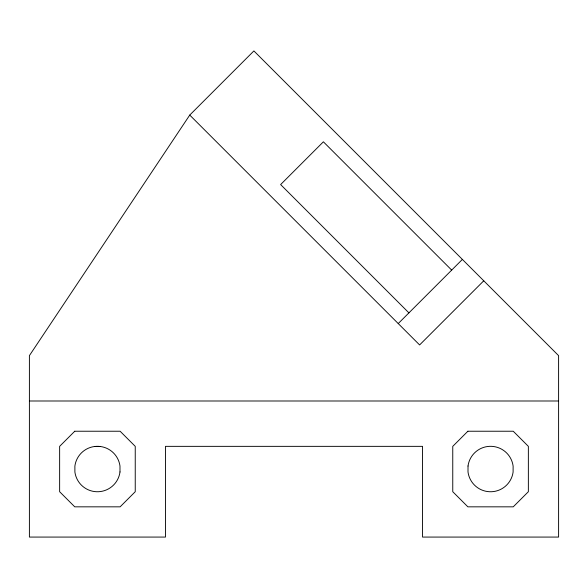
<?xml version="1.0" encoding="UTF-8"?>
<svg xmlns="http://www.w3.org/2000/svg" width="588" height="588" viewBox="0 0 588 588"><rect width="100%" height="100%" fill="white"/><g stroke="black" fill="none" stroke-linecap="round" stroke-linejoin="round"><path stroke-width="0.88" d="M189.748 115.079L29.4 355.63L29.4 537.072L165.478 537.072L165.478 446.351L422.522 446.351L422.522 537.072L558.6 537.072L558.6 355.63L253.891 50.928L189.748 115.079L419.611 344.943L483.762 280.792M398.23 323.562L462.374 259.411M94.425 446.49L100.364 446.476M29.4 400.994L558.6 400.994M451.687 270.105L323.385 141.804L280.623 184.573L408.917 312.867M468.019 466.019L468.004 471.958A22.748 22.748 0 0 0 513.104 472.046L513.118 466.108A22.748 22.748 0 0 0 468.019 466.019M74.757 431.232L59.638 446.351L59.638 491.715L74.757 506.834L120.121 506.834L135.24 491.715L135.24 446.351L120.121 431.232L74.757 431.232M467.879 431.232L452.76 446.351L452.76 491.715L467.879 506.834L513.243 506.834L528.362 491.715L528.362 446.351L513.243 431.232L467.879 431.232M119.996 471.958L119.981 466.019A22.748 22.748 0 0 0 74.882 466.108L74.897 472.046A22.748 22.748 0 0 0 119.996 471.958"/></g></svg>
